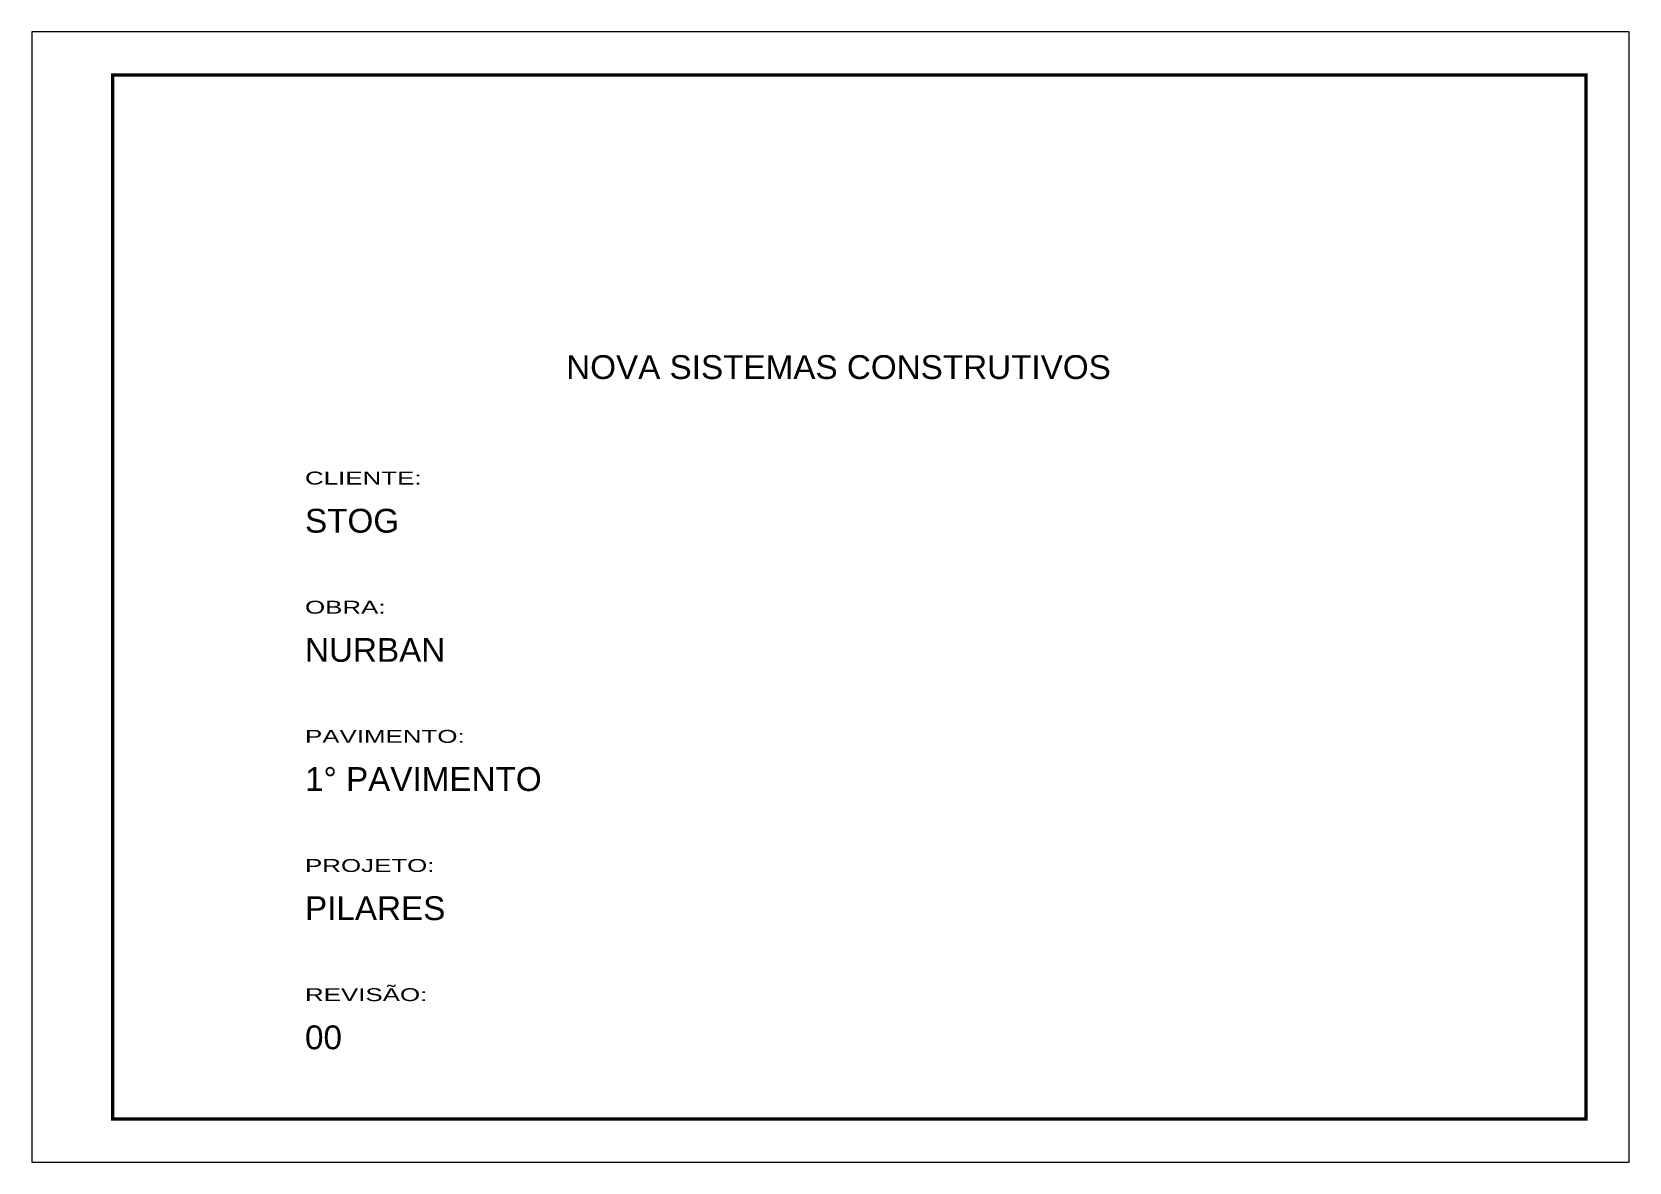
# Model space of a CAD drawing. Header units: millimetres. Extents: x 169816 to 178745, y 96537 to 113647.
# Drawn here: x 169816 to 171301, y 111469 to 112519 of the extents above; entities that cross this region are included whole.
import ezdxf

# ---------------------------------------------------------------- set-up
doc = ezdxf.new("R2010")
doc.units = ezdxf.units.MM
doc.layers.add('Folhas', color=255, linetype='Continuous', lineweight=9)
doc.styles.add('ARIAL', font='arial.ttf')
doc.styles.add('Tecnologia', font='')
doc.styles.get('Tecnologia').set_extended_font_data('Forgotten Futurist')

msp = doc.modelspace()

# ---------------------------------------------------------------- linework, layer by layer
at = {"layer": 'Folhas'}
msp.add_lwpolyline([(169816.02, 111468.53), (171301.02, 111468.53), (171301.02, 112518.53), (169816.02, 112518.53)], close=True, dxfattribs=at)
at = {"layer": 'Folhas', "color": 30, "const_width": 3}
msp.add_lwpolyline([(169891.02, 111508.53), (171261.02, 111508.53), (171261.02, 112478.53), (169891.02, 112478.53)], close=True, dxfattribs=at)

# ---------------------------------------------------------------- texts
at = {"color": 0, "linetype": 'Continuous', "ltscale": 5, "style": 'ARIAL'}
for s, height, p in [('NOVA SISTEMAS CONSTRUTIVOS', 22.1184, (170312.76, 112196.1)), ('STOG', 22.118, (170069.92, 112053.33)), ('NURBAN', 22.118, (170069.92, 111933.33)), ('1° PAVIMENTO', 22.1184, (170069.92, 111813.33)), ('PILARES', 22.118, (170069.92, 111693.33)), ('00', 22.118, (170069.92, 111573.33))]:
    msp.add_text(s, height=height, dxfattribs=at).set_placement(p)
at = {"layer": 'Folhas', "color": 30, "style": 'Tecnologia', "width": 1.5}
for s, p in [('CLIENTE:', (170069.92, 112098.04)), ('OBRA:', (170069.92, 111978.04)), ('PAVIMENTO:', (170069.92, 111858.04)), ('PROJETO:', (170069.92, 111738.04)), ('REVISÃO:', (170069.92, 111618.04))]:
    msp.add_text(s, height=12, dxfattribs=at).set_placement(p)

doc.saveas('drawing.dxf')
